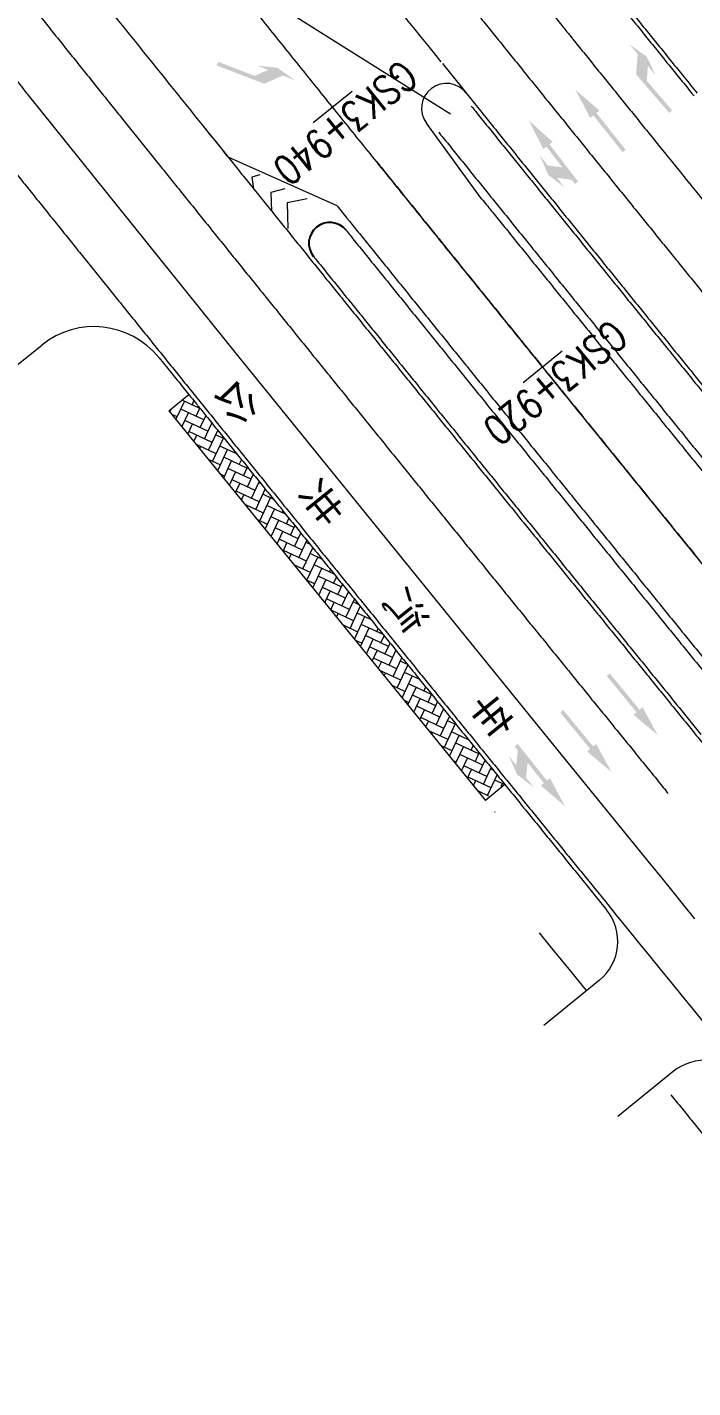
# Model space of a CAD drawing. Header units: millimetres. Extents: x 523446 to 528898, y 388189 to 392165.
# Drawn here: x 524147 to 524186.9, y 390729.9 to 390811.4 of the extents above; entities that cross this region are included whole.
import ezdxf
from ezdxf.enums import TextEntityAlignment as Align

# ---------------------------------------------------------------- set-up
doc = ezdxf.new("R2010")
doc.units = ezdxf.units.MM
for name, pattern in [('ACAD_ISO03W100', [30, 12, -18]), ('ACAD_ISO04W100', [30, 24, -3, 0, -3]), ('白色虚线3米', [6, 3, -3])]:
    doc.linetypes.add(name, pattern=pattern)
for name, color, linetype in [('000-scy-公交站台', 7, 'Continuous'), ('000-scy-护栏', 160, 'ACAD_ISO03W100'), ('000-scy-箭头', 7, 'Continuous'), ('000-scy-道路标线', 122, '白色虚线3米'), ('GSS-标注路线桩号', 7, 'Continuous'), ('MEDS道路平面中线-GSS', 7, 'Continuous'), ('侧分带与渠化岛', 3, 'Continuous'), ('车行道边线', 5, 'ACAD_ISO04W100')]:
    doc.layers.add(name, color=color, linetype=linetype)
doc.layers.add('000-scy-车道标线(实)', color=7, linetype='Continuous', lineweight=40)
doc.layers.add('人行横道', color=7, linetype='Continuous', lineweight=30)
doc.styles.add('MEDS', font='TXT_S.SHX', dxfattribs={"width": 0.75, "bigfont": 'hztxt.shx'})
doc.styles.add('公司字体2', font='simhei.ttf', dxfattribs={"width": 0.8})

msp = doc.modelspace()

# ---------------------------------------------------------------- hatches: boundary and pattern name
at = {"layer": '000-scy-公交站台', "linetype": 'ByBlock', "lineweight": 0}
h = msp.add_hatch(dxfattribs=at)
h.set_pattern_fill('AR-HBONE', color=256, scale=0.005, angle=20, style=0)
h.set_pattern_definition([(65, (82.85703, 32.6748), (-0.24571427885, 0.67509443278), [1.524, -0.508]), (155, (83.0717, 33.1352), (-0.24571427885, 0.67509443278), [1.524, -0.508])])
edge = h.paths.add_edge_path()
edge.add_arc((518663.937, 386351.527), 7061.499, 38.9295389, 38.9360554, ccw=False)
edge.add_arc((518501.718, 386217.772), 7271.74, 38.9380053, 38.9462251, ccw=False)
edge.add_arc((518329.439, 386075.848), 7494.94, 38.9462263, 38.9542008, ccw=False)
edge.add_arc((518146.153, 385924.985), 7732.319, 38.9542019, 38.9619311, ccw=False)
edge.add_arc((517950.763, 385764.294), 7985.29, 38.9619322, 38.9694159, ccw=False)
edge.add_arc((517742.052, 385592.784), 8255.423, 38.969417, 38.9766554, ccw=False)
edge.add_arc((517518.718, 385409.399), 8544.393, 38.9766564, 38.9836494, ccw=False)
edge.add_arc((517278.992, 385212.702), 8854.48, 38.9836504, 38.9903981, ccw=False)
edge.add_arc((517021.129, 385001.277), 9187.931, 38.990399, 38.9969013, ccw=False)
edge.add_arc((516742.912, 384773.323), 9547.602, 38.9969022, 39.0031591, ccw=False)
edge.add_arc((516441.957, 384526.904), 9936.565, 39.0031601, 39.0091716, ccw=False)
edge.add_arc((516115.266, 384259.585), 10358.681, 39.0091725, 39.0149386, ccw=False)
edge.add_arc((515759.484, 383968.64), 10818.274, 39.0149395, 39.0204602, ccw=False)
edge.add_arc((515370.473, 383650.712), 11320.671, 39.0204611, 39.0257365, ccw=False)
edge.add_arc((514943.491, 383301.948), 11871.984, 39.0257372, 39.0307673, ccw=False)
edge.add_arc((514472.523, 382917.463), 12479.961, 39.030768, 39.0355527, ccw=False)
edge.add_arc((513950.617, 382491.612), 13153.555, 39.0355534, 39.0400927, ccw=False)
edge.add_arc((513368.836, 382017.137), 13904.283, 39.0400934, 39.0443873, ccw=False)
edge.add_arc((512716.575, 381485.426), 14745.803, 39.044388, 39.0484365, ccw=False)
edge.add_arc((511979.893, 380885.157), 15696.076, 39.0484371, 39.0522403, ccw=False)
edge.add_arc((511141.544, 380202.325), 16777.318, 39.0522409, 39.0557987, ccw=False)
edge.add_arc((510178.785, 379418.462), 18018.826, 39.0557993, 39.0591117, ccw=False)
edge.add_arc((509061.92, 378509.45), 19458.855, 39.0591122, 39.0621793, ccw=False)
edge.add_arc((507750.586, 377442.511), 21149.404, 39.0621798, 39.0650015, ccw=False)
edge.add_arc((506189.452, 376172.711), 23161.747, 39.0650019, 39.0675783, ccw=False)
edge.add_arc((504299.215, 374635.649), 25598.046, 39.0675787, 39.0699097, ccw=False)
edge.add_arc((501963.971, 372737.201), 28607.608, 39.06991, 39.0719957, ccw=False)
edge.add_arc((499005.808, 370332.884), 32419.624, 39.071996, 39.0738362, ccw=False)
edge.add_arc((495136.796, 367188.873), 37405.008, 39.0738365, 39.0754314, ccw=False)
edge.add_line((524156.709, 390789.345), (524155.546, 390788.397))
edge.add_arc((518661.569, 386349.614), 7063.043, 38.929537, 38.9359968, ccw=False)
edge.add_arc((518499.349, 386215.858), 7273.285, 38.9380035, 38.9462234, ccw=False)
edge.add_arc((518327.069, 386073.933), 7496.486, 38.9462246, 38.9541991, ccw=False)
edge.add_arc((518143.782, 385923.069), 7733.867, 38.9542004, 38.9619295, ccw=False)
edge.add_arc((517948.392, 385762.376), 7986.839, 38.9619307, 38.9694144, ccw=False)
edge.add_arc((517739.68, 385590.865), 8256.974, 38.9694156, 38.976654, ccw=False)
edge.add_arc((517516.344, 385407.479), 8545.946, 38.9766551, 38.9836481, ccw=False)
edge.add_arc((517276.617, 385210.781), 8856.034, 38.9836492, 38.9903969, ccw=False)
edge.add_arc((517018.753, 384999.354), 9189.488, 38.9903979, 38.9969002, ccw=False)
edge.add_arc((516740.535, 384771.398), 9549.161, 38.9969012, 39.0031581, ccw=False)
edge.add_arc((516439.578, 384524.977), 9938.126, 39.0031591, 39.0091706, ccw=False)
edge.add_arc((516112.885, 384257.656), 10360.245, 39.0091716, 39.0149377, ccw=False)
edge.add_arc((515757.101, 383966.71), 10819.841, 39.0149386, 39.0204594, ccw=False)
edge.add_arc((515368.088, 383648.779), 11322.241, 39.0204603, 39.0257357, ccw=False)
edge.add_arc((514941.104, 383300.013), 11873.557, 39.0257366, 39.0307666, ccw=False)
edge.add_arc((514470.132, 382915.525), 12481.538, 39.0307674, 39.0355521, ccw=False)
edge.add_arc((513948.224, 382489.671), 13155.137, 39.0355529, 39.0400922, ccw=False)
edge.add_arc((513366.439, 382015.193), 13905.869, 39.0400929, 39.0443868, ccw=False)
edge.add_arc((512714.175, 381483.479), 14747.394, 39.0443875, 39.0484361, ccw=False)
edge.add_arc((511977.488, 380883.206), 15697.673, 39.0484367, 39.0522399, ccw=False)
edge.add_arc((511139.134, 380200.37), 16778.922, 39.0522405, 39.0557984, ccw=False)
edge.add_arc((510176.369, 379416.501), 18020.437, 39.055799, 39.0591114, ccw=False)
edge.add_arc((509059.498, 378507.484), 19460.476, 39.059112, 39.0621791, ccw=False)
edge.add_arc((507748.155, 377440.538), 21151.034, 39.0621796, 39.0650013, ccw=False)
edge.add_arc((506187.012, 376170.73), 23163.39, 39.0650017, 39.0675781, ccw=False)
edge.add_arc((504296.763, 374633.659), 25599.704, 39.0675785, 39.0699095, ccw=False)
edge.add_arc((501961.505, 372735.199), 28609.285, 39.0699099, 39.0719955, ccw=False)
edge.add_arc((499003.737, 370331.203), 32420.791, 39.0720638, 39.0738361, ccw=False)
edge.add_line((524173.742, 390765.941), (524173.767, 390765.911))
edge.add_arc((495134.288, 367186.836), 37406.739, 39.0738364, 39.0754313, ccw=False)
edge.add_line((524174.414, 390765.11), (524175.581, 390766.056))
at = {"layer": '000-scy-箭头', "linetype": 'ByBlock', "lineweight": 0, "ltscale": 0.05}
for points in [[(524184.113, 390809.587), (524183.062, 390810.333), (524183.571, 390809.739), (524183.477, 390808.528), (524185.459, 390806.214), (524185.637, 390806.366), (524184.113, 390808.146), (524184.181, 390809.027), (524184.638, 390808.493)], [(524181.284, 390806.359), (524181.1, 390806.213), (524182.851, 390804.012), (524182.668, 390803.866), (524180.917, 390806.067), (524180.733, 390805.921), (524179.841, 390807.607)], [(524177.063, 390805.759), (524178.482, 390804.483), (524178.295, 390804.341), (524180.004, 390802.107), (524179.818, 390801.965), (524179.628, 390802.213), (524178.752, 390802.33), (524179.179, 390801.771), (524178.219, 390802.512), (524177.708, 390803.695), (524178.182, 390803.074), (524179.058, 390802.958), (524178.109, 390804.199), (524177.923, 390804.056)]]:
    msp.add_hatch(color=256, dxfattribs=at).paths.add_polyline_path(points)
at = {"layer": '000-scy-箭头', "linetype": 'ByBlock', "lineweight": 0}
for points in [[(524162.005, 390808.918), (524163.059, 390808.178), (524162.33, 390808.458), (524161.22, 390807.965), (524158.376, 390809.06), (524158.46, 390809.278), (524160.648, 390808.436), (524161.455, 390808.795), (524160.799, 390809.048)], [(524183.32, 390770.184), (524183.501, 390770.333), (524181.72, 390772.509), (524181.901, 390772.657), (524183.683, 390770.481), (524183.864, 390770.63), (524184.78, 390768.956)], [(524180.54, 390767.989), (524180.722, 390768.138), (524178.94, 390770.314), (524179.122, 390770.463), (524180.903, 390768.286), (524181.085, 390768.435), (524182, 390766.761)], [(524179.219, 390764.703), (524178.324, 390766.387), (524178.14, 390766.241), (524176.385, 390768.439), (524176.202, 390768.293), (524176.397, 390768.048), (524176.299, 390767.17), (524175.86, 390767.719), (524176.347, 390766.609), (524177.371, 390765.827), (524176.884, 390766.437), (524176.982, 390767.316), (524177.957, 390766.095), (524177.774, 390765.949)]]:
    msp.add_hatch(color=4, dxfattribs=at).paths.add_polyline_path(points)

# ---------------------------------------------------------------- linework, layer by layer
at = {"layer": '000-scy-公交站台', "color": 4, "linetype": 'ByBlock', "lineweight": 0}
msp.add_lwpolyline([(524159.627, 390791.701), (524178.527, 390768.368)], dxfattribs=at)
at = {"layer": '000-scy-护栏', "linetype": 'ByBlock', "lineweight": 0, "ltscale": 0.2}
msp.add_lwpolyline([(524145.353, 390823.156), (524172.373, 390806.168)], dxfattribs=at)
at = {"layer": '000-scy-车道标线(实)', "color": 4, "linetype": 'ByBlock', "lineweight": 0, "flags": 128}
for points in [[(524191.568, 390752.319, 0.000001), (524192.224, 390751.511, 0.000001), (524192.88, 390750.703, 0.000001), (524193.536, 390749.895, 0.000001), (524194.192, 390749.087, 0.000001), (524194.848, 390748.28, 0.000001), (524195.504, 390747.472, 0.000001), (524196.16, 390746.664, 0.000002), (524196.816, 390745.856, 0.000002), (524197.472, 390745.048, 0.000002), (524198.128, 390744.241, 0.000002), (524198.784, 390743.433, 0.000002), (524199.44, 390742.625, 0.000002), (524200.096, 390741.817, 0.000002), (524200.751, 390741.009, 0.000002), (524201.407, 390740.202, 0.000002), (524202.063, 390739.394, 0.000002), (524202.719, 390738.586, 0.000002), (524203.375, 390737.778)], [(524165.587, 390800.646, -0.000073), (524166.749, 390799.206, -0.00004), (524167.403, 390798.395, -0.000039), (524168.057, 390797.585, -0.000038), (524168.711, 390796.775, -0.000037), (524169.365, 390795.965, -0.000036), (524170.02, 390795.155, -0.000035), (524170.674, 390794.346, -0.000034), (524171.329, 390793.536, -0.000033), (524171.983, 390792.727, -0.000032), (524172.638, 390791.917, -0.000031), (524173.293, 390791.108, -0.000029), (524173.948, 390790.299, -0.000028), (524174.603, 390789.49, -0.000027), (524175.258, 390788.681, -0.000026), (524175.914, 390787.872, -0.000025), (524176.569, 390787.063, -0.000024), (524177.224, 390786.254, -0.000023), (524177.88, 390785.445, -0.000022), (524178.535, 390784.637, -0.000021), (524179.191, 390783.828, -0.00002), (524179.846, 390783.019, -0.000019), (524180.502, 390782.211, -0.000018), (524181.158, 390781.403, -0.000017), (524181.814, 390780.594, -0.000016), (524182.469, 390779.786, -0.000014), (524183.125, 390778.978, -0.000013), (524183.781, 390778.17, -0.000012), (524184.437, 390777.361, -0.000011), (524185.093, 390776.553, -0.00001), (524185.749, 390775.745, -0.000009), (524186.405, 390774.937, -0.000008), (524187.061, 390774.129, -0.000007), (524187.717, 390773.321, -0.000006), (524188.373, 390772.513, -0.000005), (524189.029, 390771.705, -0.000004), (524189.685, 390770.897, -0.000003), (524190.341, 390770.09, -0.000002), (524190.997, 390769.282)], [(524157.533, 390805.465, -0.000012), (524157.683, 390805.279, -0.000051), (524158.336, 390804.467, -0.00005), (524158.989, 390803.655, -0.000049), (524159.643, 390802.843, -0.000048), (524160.296, 390802.032, -0.000047), (524160.95, 390801.22, -0.000046), (524161.603, 390800.409, -0.000044), (524162.257, 390799.598, -0.000043), (524162.911, 390798.787, -0.000042), (524163.565, 390797.976, -0.000041), (524164.219, 390797.165, -0.00004), (524164.873, 390796.354, -0.000039), (524165.528, 390795.544, -0.000038), (524166.182, 390794.733, -0.000037), (524166.837, 390793.923, -0.000036), (524167.492, 390793.113, -0.000035), (524168.147, 390792.303, -0.000034), (524168.801, 390791.493, -0.000033), (524169.456, 390790.683, -0.000032), (524170.111, 390789.873, -0.000031), (524170.767, 390789.064, -0.000029), (524171.422, 390788.254, -0.000028), (524172.077, 390787.445, -0.000027), (524172.733, 390786.635, -0.000026), (524173.388, 390785.826, -0.000025), (524174.044, 390785.017, -0.000024), (524174.699, 390784.208, -0.000023), (524175.355, 390783.399, -0.000022), (524176.01, 390782.59, -0.000021), (524176.666, 390781.781, -0.00002), (524177.322, 390780.973, -0.000019), (524177.978, 390780.164, -0.000018), (524178.634, 390779.355, -0.000017), (524179.29, 390778.547, -0.000016), (524179.946, 390777.738, -0.000014), (524180.601, 390776.93, -0.000013), (524181.257, 390776.122, -0.000012), (524181.913, 390775.313, -0.000011), (524182.57, 390774.505, -0.00001), (524183.226, 390773.697, -0.000009), (524183.882, 390772.889, -0.000008), (524184.538, 390772.081, -0.000007), (524185.194, 390771.273, -0.000006), (524185.85, 390770.465, -0.000005), (524186.506, 390769.657, -0.000004), (524187.162, 390768.849, -0.000003), (524187.818, 390768.041, -0.000002), (524188.474, 390767.233)], [(524174.231, 390801.082, -0.000033), (524174.811, 390800.364, -0.000036), (524175.464, 390799.555, -0.000035), (524176.118, 390798.746, -0.000034), (524176.772, 390797.937, -0.000033), (524177.426, 390797.128, -0.000032), (524178.081, 390796.32, -0.000031), (524178.735, 390795.511, -0.000029), (524179.389, 390794.702, -0.000028), (524180.044, 390793.894, -0.000027), (524180.699, 390793.086, -0.000026), (524181.353, 390792.277, -0.000025), (524182.008, 390791.469, -0.000024), (524182.663, 390790.661, -0.000023), (524183.318, 390789.852, -0.000022), (524183.973, 390789.044, -0.000021), (524184.628, 390788.236, -0.00002), (524185.284, 390787.428, -0.000019), (524185.939, 390786.62, -0.000018), (524186.594, 390785.812, -0.000017), (524187.25, 390785.004, -0.000016), (524187.905, 390784.196, -0.000014), (524188.561, 390783.388, -0.000013), (524189.217, 390782.58, -0.000012), (524189.872, 390781.773, -0.000011), (524190.528, 390780.965, -0.00001), (524191.184, 390780.157, -0.000009), (524191.84, 390779.349, 0.000007), (524193.429, 390777.392, -0.000007)], [(524154.736, 390792.197, -0.000042), (524155.392, 390791.384, -0.000041), (524156.047, 390790.572, -0.00004), (524156.702, 390789.76, -0.000039), (524157.358, 390788.948, -0.000038), (524158.013, 390788.137, -0.000037), (524158.669, 390787.325, -0.000036), (524159.325, 390786.514, -0.000035), (524159.98, 390785.703, -0.000034), (524160.636, 390784.892, -0.000033), (524161.292, 390784.081, -0.000032), (524161.948, 390783.27, -0.000031), (524162.604, 390782.459, -0.000029), (524163.26, 390781.649, -0.000028), (524163.916, 390780.838, -0.000027), (524164.572, 390780.028, -0.000026), (524165.228, 390779.218, -0.000025), (524165.885, 390778.408, -0.000024), (524166.541, 390777.598, -0.000023), (524167.197, 390776.788, -0.000022), (524167.853, 390775.979, -0.000021), (524168.51, 390775.169, -0.00002), (524169.166, 390774.36, -0.000019), (524169.822, 390773.55, -0.000018), (524170.479, 390772.741, -0.000017), (524171.135, 390771.932, -0.000016), (524171.791, 390771.123, -0.000014), (524172.448, 390770.314, -0.000013), (524173.104, 390769.505, -0.000012), (524173.761, 390768.697, -0.000011), (524174.417, 390767.888, -0.00001), (524175.073, 390767.079, -0.000009), (524175.73, 390766.271, -0.000008), (524176.386, 390765.463, -0.000007), (524177.042, 390764.654, -0.000006), (524177.699, 390763.846, -0.000005), (524178.355, 390763.038, -0.000004), (524179.011, 390762.23, -0.000003), (524179.667, 390761.422, -0.000002), (524180.323, 390760.614), (524180.979, 390759.806)]]:
    msp.add_lwpolyline(points, format="xyb", dxfattribs=at)
at = {"layer": '000-scy-车道标线(实)', "color": 4, "linetype": 'ByBlock', "lineweight": 0, "ltscale": 10}
for points in [[(524159.351, 390824.78, 0.000873), (524171.79, 390809.282)], [(524146.622, 390819.068, 0.000873), (524159.061, 390803.571)]]:
    msp.add_lwpolyline(points, format="xyb", dxfattribs=at)
at = {"layer": '000-scy-车道标线(实)', "color": 4, "linetype": 'ByBlock', "lineweight": 0, "ltscale": 0.5}
for points in [[(524181.596, 390813.849, -0.000042), (524182.247, 390813.042, -0.000041), (524182.899, 390812.234, -0.00004), (524183.551, 390811.426, -0.000039), (524184.203, 390810.619, -0.000038), (524184.855, 390809.811, -0.000037), (524185.507, 390809.004, -0.000036), (524186.16, 390808.196, -0.000035), (524186.812, 390807.389, -0.000007), (524186.939, 390807.233, -0.000007)], [(524171.883, 390809.168), (524174.726, 390805.641, -0.00004), (524175.379, 390804.832, -0.000039), (524176.032, 390804.023, -0.000038), (524176.686, 390803.215, -0.000037), (524177.339, 390802.406, -0.000036), (524177.992, 390801.597, -0.000035), (524178.646, 390800.789, -0.000034), (524179.3, 390799.98, -0.000033), (524179.954, 390799.172, -0.000032), (524180.607, 390798.364, -0.000031), (524181.262, 390797.555, -0.000029), (524181.916, 390796.747, -0.000028), (524182.57, 390795.939, -0.000027), (524183.224, 390795.131, -0.000026), (524183.879, 390794.323, -0.000025), (524184.534, 390793.515, -0.000024), (524185.188, 390792.707, -0.000023), (524185.843, 390791.899, -0.000022), (524186.498, 390791.091, -0.000021), (524187.153, 390790.283, -0.00002), (524187.808, 390789.475, -0.000019), (524188.463, 390788.667, -0.000018), (524189.119, 390787.859, -0.000017), (524189.774, 390787.052, -0.000016), (524190.429, 390786.244, -0.000014), (524191.085, 390785.436, -0.000013), (524191.74, 390784.628, -0.000012), (524192.396, 390783.821, -0.000011), (524193.051, 390783.013, -0.00001), (524193.707, 390782.205, -0.000009), (524194.363, 390781.397, -0.000026), (524196.52, 390778.74, -0.000007)], [(524173.305, 390807.405, 0.990446), (524170.931, 390805.604, 1.333144)]]:
    msp.add_lwpolyline(points, format="xyb", dxfattribs=at)
at = {"layer": '000-scy-车道标线(实)', "color": 4, "linetype": 'ByBlock', "lineweight": 0, "flags": 128}
for points in [[(524174.231, 390801.082), (524170.931, 390805.604)], [(524165.587, 390800.646), (524159.061, 390803.571)], [(524184.352, 390761.205), (524184.352, 390761.204), (524185.008, 390760.397), (524185.665, 390759.589), (524186.321, 390758.781), (524186.977, 390757.973)]]:
    msp.add_lwpolyline(points, dxfattribs=at)
at = {"layer": '000-scy-道路标线', "linetype": 'ByBlock', "lineweight": 0, "flags": 128}
for points in [[(524210.199, 390767.448, 0.000001), (524210.855, 390766.64, 0.000001), (524211.511, 390765.832, 0.000001), (524212.167, 390765.024, 0.000001), (524212.823, 390764.216, 0.000001), (524213.479, 390763.408, 0.000001), (524214.135, 390762.601, 0.000001), (524214.791, 390761.793, 0.000002), (524215.447, 390760.985, 0.000002), (524216.103, 390760.177, 0.000002), (524216.759, 390759.369, 0.000002), (524217.415, 390758.561, 0.000002), (524218.071, 390757.753, 0.000002), (524218.727, 390756.945, 0.000002), (524219.383, 390756.137, 0.000002), (524220.039, 390755.329, 0.000002), (524220.695, 390754.521, 0.000002), (524221.351, 390753.713, 0.000002)], [(524197.736, 390782.796, -0.000007), (524198.392, 390781.988, -0.000006), (524199.047, 390781.18, -0.000005), (524199.703, 390780.373, -0.000004), (524200.359, 390779.565, -0.000003), (524201.015, 390778.757, -0.000002), (524201.671, 390777.95)], [(524172.888, 390813.5, -0.000048), (524173.539, 390812.691, -0.000047), (524174.19, 390811.882, -0.000046), (524174.842, 390811.073, -0.000044), (524175.494, 390810.265, -0.000043), (524176.146, 390809.456, -0.000042), (524176.798, 390808.647, -0.000041), (524177.451, 390807.839, -0.00004), (524178.103, 390807.03, -0.000039), (524178.756, 390806.222, -0.000038), (524179.409, 390805.414, -0.000037), (524180.062, 390804.605, -0.000036), (524180.715, 390803.797, -0.000035), (524181.368, 390802.989, -0.000034), (524182.021, 390802.181, -0.000033), (524182.675, 390801.373, -0.000032), (524183.329, 390800.565, -0.000031), (524183.982, 390799.757, -0.000029), (524184.636, 390798.949, -0.000028), (524185.29, 390798.141, -0.000027), (524185.945, 390797.333, -0.000026), (524186.599, 390796.525, -0.000025), (524187.253, 390795.718, -0.000024), (524187.908, 390794.91, -0.000023), (524188.562, 390794.102, -0.000022), (524189.217, 390793.295, -0.000021), (524189.872, 390792.487, -0.00002), (524190.527, 390791.679, -0.000019), (524191.182, 390790.872, -0.000018), (524191.837, 390790.064, -0.000017)], [(524147.125, 390812.852, -0.000064), (524147.777, 390812.037, -0.000063), (524148.429, 390811.223, -0.000062), (524149.081, 390810.408, -0.00006), (524149.733, 390809.594, -0.000059), (524150.385, 390808.78, -0.000058), (524151.037, 390807.966, -0.000057), (524151.69, 390807.152, -0.000056), (524152.343, 390806.339, -0.000055), (524152.995, 390805.526, -0.000054), (524153.648, 390804.712, -0.000053), (524154.302, 390803.899, -0.000052), (524154.955, 390803.087, -0.000051), (524155.608, 390802.274, -0.00005), (524156.262, 390801.462, -0.000049), (524156.916, 390800.649, -0.000048), (524157.569, 390799.837, -0.000047), (524158.223, 390799.025, -0.000046), (524158.878, 390798.213, -0.000044), (524159.532, 390797.402, -0.000043), (524160.186, 390796.59, -0.000042), (524160.841, 390795.779, -0.000041), (524161.495, 390794.967, -0.00004), (524162.15, 390794.156, -0.000039), (524162.804, 390793.345, -0.000038), (524163.459, 390792.535, -0.000037), (524164.114, 390791.724, -0.000036), (524164.769, 390790.913, -0.000035), (524165.424, 390790.103, -0.000034), (524166.08, 390789.292, -0.000033), (524166.735, 390788.482, -0.000032), (524167.39, 390787.672, -0.000031), (524168.046, 390786.862, -0.000029), (524168.701, 390786.052, -0.000028), (524169.357, 390785.243, -0.000027), (524170.012, 390784.433, -0.000026), (524170.668, 390783.623, -0.000025), (524171.324, 390782.814, -0.000024), (524171.98, 390782.005, -0.000023), (524172.636, 390781.195, -0.000022), (524173.291, 390780.386, -0.000021), (524173.947, 390779.577, -0.00002), (524174.603, 390778.768, -0.000019), (524175.259, 390777.959, -0.000018), (524175.915, 390777.151, -0.000017), (524176.571, 390776.342, -0.000016), (524177.227, 390775.533, -0.000014), (524177.884, 390774.725, -0.000013), (524178.54, 390773.916, -0.000012), (524179.196, 390773.108, -0.000011), (524179.852, 390772.299, -0.00001), (524180.508, 390771.491, -0.000009), (524181.164, 390770.683, -0.000008), (524181.821, 390769.875, -0.000007), (524182.477, 390769.067, -0.000006), (524183.133, 390768.258, -0.000005), (524183.789, 390767.45, -0.000004), (524184.445, 390766.642, -0.000003), (524185.101, 390765.834, -0.000001), (524185.4, 390765.467, -0.000001)], [(524142.436, 390813.116, -0.000067), (524143.087, 390812.299, -0.000066), (524143.739, 390811.483, -0.000065), (524144.391, 390810.668, -0.000064), (524145.043, 390809.852, -0.000063), (524145.695, 390809.037, -0.000062), (524146.348, 390808.222, -0.00006), (524147, 390807.407, -0.000009), (524147.095, 390807.288, -0.000009)], [(524167.866, 390803.395, -0.00002), (524168.166, 390803.023, -0.000042), (524168.819, 390802.213, -0.000041), (524169.473, 390801.403, -0.00004), (524170.126, 390800.593, -0.000039), (524170.78, 390799.784, -0.000038), (524171.434, 390798.974, -0.000037), (524172.088, 390798.165, -0.000036), (524172.742, 390797.355, -0.000035), (524173.396, 390796.546, -0.000034), (524174.051, 390795.737, -0.000033), (524174.705, 390794.928, -0.000032), (524175.359, 390794.118, -0.000031), (524176.014, 390793.31, -0.000029), (524176.669, 390792.501, -0.000028), (524177.324, 390791.692, -0.000027), (524177.979, 390790.883, -0.000026), (524178.633, 390790.074, -0.000025), (524179.289, 390789.266, -0.000024), (524179.944, 390788.457, -0.000023), (524180.599, 390787.649, -0.000022), (524181.254, 390786.84, -0.000021), (524181.91, 390786.032, -0.00002), (524182.565, 390785.224, -0.000019), (524183.221, 390784.416, -0.000018), (524183.876, 390783.607, -0.000017), (524184.532, 390782.799, -0.000016), (524185.187, 390781.991, -0.000014), (524185.843, 390781.183, -0.000013), (524186.499, 390780.375, -0.000012), (524187.155, 390779.567, -0.000011), (524187.81, 390778.759, -0.00001), (524188.466, 390777.951, -0.000009), (524189.122, 390777.143, -0.000008), (524189.778, 390776.335, -0.000007), (524190.434, 390775.527, -0.000006), (524191.09, 390774.719, -0.000005), (524191.746, 390773.912, -0.000004), (524192.402, 390773.104, -0.000003), (524193.058, 390772.296, -0.000001), (524193.357, 390771.927, -0.000001)]]:
    msp.add_lwpolyline(points, format="xyb", dxfattribs=at)
at = {"layer": '000-scy-道路标线', "linetype": 'ByBlock', "lineweight": 0, "ltscale": 0.7, "flags": 128}
for points in [[(524160.321, 390834.803), (524179.115, 390811.35)], [(524147.095, 390807.288), (524159.627, 390791.701)], [(524178.527, 390768.368), (524184.352, 390761.205), (524184.352, 390761.204)]]:
    msp.add_lwpolyline(points, dxfattribs=at)
msp.add_lwpolyline([(524179.115, 390811.35, -0.000026), (524179.523, 390810.844, -0.000041), (524180.175, 390810.036, -0.00004), (524180.827, 390809.228, -0.000039), (524181.479, 390808.42, -0.000038), (524182.132, 390807.612, -0.000037), (524182.784, 390806.805, -0.000036), (524183.437, 390805.997, -0.000035), (524184.09, 390805.189, -0.000034), (524184.743, 390804.381, -0.000348), (524191.69, 390795.781)], format="xyb", dxfattribs=at)
at = {"layer": '000-scy-道路标线', "linetype": 'ByBlock', "lineweight": 0, "ltscale": 0.4, "flags": 128}
for points in [[(524143.266, 390806.471, -0.000033), (524143.615, 390806.035, -0.00006), (524144.268, 390805.219, -0.000059), (524144.921, 390804.404, -0.000058), (524145.575, 390803.589, -0.000057), (524146.228, 390802.774, -0.000056), (524146.882, 390801.959, -0.000055), (524147.536, 390801.144, -0.000054), (524148.19, 390800.33, -0.000053), (524148.844, 390799.516, -0.000052), (524149.498, 390798.702, -0.000051), (524150.153, 390797.888, -0.00005), (524150.807, 390797.075, -0.000049), (524151.462, 390796.261, -0.000048), (524152.117, 390795.448, -0.000047), (524152.771, 390794.635, -0.000046), (524153.426, 390793.822, -0.000044), (524154.081, 390793.009, -0.000043), (524154.736, 390792.197)], [(524180.979, 390759.806), (524181.636, 390758.998), (524182.292, 390758.19), (524182.948, 390757.382), (524183.604, 390756.575), (524184.26, 390755.767), (524184.916, 390754.959), (524185.572, 390754.151), (524186.228, 390753.343), (524186.884, 390752.536), (524187.54, 390751.728), (524188.196, 390750.92), (524188.851, 390750.112, 0.000001), (524189.507, 390749.304, 0.000001), (524190.163, 390748.497, 0), (524190.377, 390748.233, 0)]]:
    msp.add_lwpolyline(points, format="xyb", dxfattribs=at)
at = {"layer": 'GSS-标注路线桩号', "color": 7, "linetype": 'ByBlock', "lineweight": 0}
for p, q in [((524166.477, 390807.51), (524164.14, 390805.628)), ((524179.041, 390791.954), (524176.71, 390790.066))]:
    msp.add_line(p, q, dxfattribs=at)
at = {"layer": 'MEDS道路平面中线-GSS', "color": 6, "linetype": 'ByBlock', "lineweight": 0}
for points in [[(524199.738, 390764.071, -0.000001), (524200.811, 390762.749, -0.000001), (524201.885, 390761.427, -0.000002), (524202.958, 390760.105, -0.000002), (524204.031, 390758.783, -0.000002), (524205.105, 390757.461, -0.000002), (524206.178, 390756.139, -0.000002), (524207.252, 390754.817, -0.000003), (524208.325, 390753.495, -0.000003), (524209.399, 390752.173, -0.000003), (524210.472, 390750.851, -0.000003), (524211.545, 390749.529, -0.000003), (524212.619, 390748.207, -0.000004), (524213.692, 390746.885, -0.000004), (524214.765, 390745.563, -0.000004), (524215.839, 390744.241, -0.000004), (524216.912, 390742.919, -0.000005)], [(524193.297, 390772.002, -0.000003), (524192.223, 390773.324, -0.000006), (524191.15, 390774.646, -0.000009), (524190.076, 390775.968, -0.000011), (524189.003, 390777.29, -0.000014), (524187.93, 390778.612, -0.000017), (524186.857, 390779.934, -0.00002), (524185.783, 390781.256, -0.000023), (524184.711, 390782.579, -0.000026), (524183.638, 390783.901, -0.000029), (524182.565, 390785.224, -0.000032), (524181.493, 390786.546, -0.000034), (524180.42, 390787.869, -0.000037), (524179.348, 390789.192, -0.00004), (524178.276, 390790.516, -0.000043), (524177.205, 390791.839, -0.000046), (524176.133, 390793.162, -0.000049), (524175.062, 390794.486, -0.000052), (524173.991, 390795.81, -0.000054), (524172.92, 390797.134, -0.000057), (524171.85, 390798.459, -0.00006), (524170.78, 390799.784, -0.000063), (524169.71, 390801.109, -0.000066), (524168.641, 390802.434, -0.000069), (524167.572, 390803.759, -0.000072), (524166.504, 390805.085, -0.000075), (524165.436, 390806.412, -0.000077), (524164.368, 390807.738, -0.00008), (524163.3, 390809.065, -0.000083), (524162.234, 390810.392, -0.000086), (524161.167, 390811.72, -0.000089), (524160.101, 390813.048, -0.000092)]]:
    msp.add_lwpolyline(points, format="xyb", dxfattribs=at)
at = {"layer": '人行横道', "linetype": 'ByBlock', "lineweight": 0}
for p, q in [((524156.709, 390789.345), (524155.515, 390788.371)), ((524155.51, 390788.377), (524174.463, 390765.054)), ((524175.626, 390766.003), (524174.463, 390765.054)), ((524175.003, 390764.389), (524175.027, 390764.36))]:
    msp.add_line(p, q, dxfattribs=at)
at = {"layer": '人行横道', "color": 4, "linetype": 'ByBlock', "lineweight": 0}
for points in [[(524160.954, 390802.517), (524160.474, 390802.374), (524160.586, 390801.664)], [(524162.455, 390801.681), (524161.608, 390801.455), (524161.654, 390800.331)], [(524163.782, 390801.081), (524162.585, 390800.842), (524162.634, 390799.302)]]:
    msp.add_lwpolyline(points, dxfattribs=at)
at = {"layer": '侧分带与渠化岛', "color": 3, "linetype": 'Continuous', "lineweight": 0, "flags": 128}
for points in [[(524166.114, 390799.196, 0.000004), (524166.36, 390798.891, 0.00001), (524167.014, 390798.081, 0.00001), (524167.668, 390797.271, 0.00001), (524168.322, 390796.461, 0.000009), (524168.977, 390795.651, 0.000009), (524169.631, 390794.841, 0.000009), (524170.286, 390794.031, 0.000008), (524170.94, 390793.222, 0.000008), (524171.595, 390792.412, 0.000008), (524172.25, 390791.603, 0.000008), (524172.905, 390790.793, 0.000007), (524173.56, 390789.984, 0.000007), (524174.215, 390789.175, 0.000007), (524174.87, 390788.366, 0.000007), (524175.525, 390787.557, 0.000006), (524176.181, 390786.748, 0.000006), (524176.836, 390785.939, 0.000006), (524177.491, 390785.13, 0.000005), (524178.147, 390784.322, 0.000005), (524178.803, 390783.513, 0.000005), (524179.458, 390782.704, 0.000005), (524180.114, 390781.896, 0.000004), (524180.77, 390781.087, 0.000004), (524181.425, 390780.279, 0.000004), (524182.081, 390779.471, 0.000004), (524182.737, 390778.663, 0.000003), (524183.393, 390777.854, 0.000003), (524184.049, 390777.046, 0.000003), (524184.705, 390776.238, 0.000003), (524185.361, 390775.43, 0.000002), (524186.017, 390774.622, 0.000002), (524186.673, 390773.814, 0.000002), (524187.329, 390773.006, 0.000001), (524187.985, 390772.198, 0.000001), (524188.641, 390771.39)], [(524164.168, 390797.627, 0.000004), (524164.414, 390797.321, 0.00001), (524165.068, 390796.511, 0.00001), (524165.723, 390795.7, 0.00001), (524166.377, 390794.89, 0.000009), (524167.032, 390794.08, 0.000009), (524167.687, 390793.27, 0.000009), (524168.341, 390792.46, 0.000008), (524168.996, 390791.65, 0.000008), (524169.651, 390790.84, 0.000008), (524170.306, 390790.03, 0.000008), (524170.961, 390789.221, 0.000007), (524171.616, 390788.411, 0.000007), (524172.272, 390787.602, 0.000007), (524172.927, 390786.792, 0.000007), (524173.583, 390785.983, 0.000006), (524174.238, 390785.174, 0.000006), (524174.894, 390784.365, 0.000006), (524175.549, 390783.556, 0.000005), (524176.205, 390782.747, 0.000005), (524176.861, 390781.939, 0.000005), (524177.516, 390781.13, 0.000005), (524178.172, 390780.321, 0.000004), (524178.828, 390779.513, 0.000004), (524179.484, 390778.704, 0.000004), (524180.14, 390777.896, 0.000004), (524180.796, 390777.087, 0.000003), (524181.452, 390776.279, 0.000003), (524182.108, 390775.471, 0.000003), (524182.764, 390774.663, 0.000003), (524183.42, 390773.854, 0.000002), (524184.076, 390773.046, 0.000002), (524184.732, 390772.238, 0.000002), (524185.388, 390771.43, 0.000001), (524186.044, 390770.622, 0.000001), (524186.7, 390769.814), (524187.356, 390769.006)], [(524173.608, 390806.63, 0.000004), (524173.879, 390806.294, 0.00001), (524174.531, 390805.485, 0.00001), (524175.184, 390804.676, 0.00001), (524175.837, 390803.867, 0.00001), (524176.491, 390803.058, 0.000009), (524177.144, 390802.249, 0.000009), (524177.798, 390801.441, 0.000009), (524178.451, 390800.632, 0.000008), (524179.105, 390799.824, 0.000008), (524179.759, 390799.015, 0.000008), (524180.413, 390798.207, 0.000008), (524181.067, 390797.398, 0.000007), (524181.721, 390796.59, 0.000007), (524182.375, 390795.782, 0.000007), (524183.03, 390794.974, 0.000007), (524183.684, 390794.166, 0.000006), (524184.339, 390793.358, 0.000006), (524184.994, 390792.55, 0.000006), (524185.649, 390791.742, 0.000005), (524186.304, 390790.934, 0.000005), (524186.959, 390790.126, 0.000005), (524187.614, 390789.318, 0.000005), (524188.269, 390788.51, 0.000004), (524188.924, 390787.702, 0.000004), (524189.58, 390786.894, 0.000004), (524190.235, 390786.086, 0.000004), (524190.89, 390785.279, 0.000003), (524191.546, 390784.471, 0.000003), (524192.202, 390783.663, 0.000003), (524192.857, 390782.855, 0.000003), (524193.513, 390782.048, 0.000002), (524194.169, 390781.24, 0.000002), (524194.732, 390780.545, 0.000002)], [(524171.663, 390805.059, 0.000004), (524171.933, 390804.724, 0.00001), (524172.586, 390803.915, 0.00001), (524173.239, 390803.106, 0.00001), (524173.892, 390802.296, 0.00001), (524174.546, 390801.487, 0.000009), (524175.199, 390800.678, 0.000009), (524175.853, 390799.869, 0.000009), (524176.507, 390799.06, 0.000008), (524177.161, 390798.252, 0.000008), (524177.815, 390797.443, 0.000008), (524178.469, 390796.634, 0.000008), (524179.124, 390795.826, 0.000007), (524179.778, 390795.017, 0.000007), (524180.432, 390794.209, 0.000007), (524181.087, 390793.4, 0.000007), (524181.742, 390792.592, 0.000006), (524182.397, 390791.784, 0.000006), (524183.051, 390790.976, 0.000006), (524183.706, 390790.167, 0.000005), (524184.362, 390789.359, 0.000005), (524185.017, 390788.551, 0.000005), (524185.672, 390787.743, 0.000005), (524186.327, 390786.935, 0.000004), (524186.983, 390786.127, 0.000004), (524187.638, 390785.319, 0.000004), (524188.294, 390784.511, 0.000004), (524188.949, 390783.703, 0.000003), (524189.605, 390782.896, 0.000003), (524190.26, 390782.088, 0.000003), (524190.916, 390781.28, 0.000003), (524191.572, 390780.472, 0.000002), (524192.228, 390779.664, 0.000002), (524192.792, 390778.97, 0.000002)]]:
    msp.add_lwpolyline(points, format="xyb", dxfattribs=at)
at = {"layer": '侧分带与渠化岛', "color": 3, "linetype": 'Continuous', "lineweight": -3}
msp.add_arc((524165.141, 390798.411), 1.25, 38.89324, 218.89321, dxfattribs=at)
at = {"layer": '车行道边线', "color": 5, "linetype": 'Continuous', "lineweight": 0, "flags": 128}
for points in [[(524173.999, 390823.69, -0.000054), (524174.638, 390822.894, -0.000054), (524175.287, 390822.086, -0.000053), (524175.936, 390821.278, -0.000052), (524176.586, 390820.469, -0.000051), (524177.236, 390819.661, -0.00005), (524177.886, 390818.853, -0.000049), (524178.536, 390818.045, -0.000048), (524179.187, 390817.237, -0.000047), (524179.837, 390816.429, -0.000046), (524180.488, 390815.622, -0.000044), (524181.139, 390814.814, -0.000043), (524181.79, 390814.006, -0.000042), (524182.442, 390813.198, -0.000041), (524183.093, 390812.391, -0.00004), (524183.745, 390811.583, -0.000039), (524184.397, 390810.776, -0.000038), (524185.049, 390809.968, -0.000037), (524185.702, 390809.161, -0.000036), (524186.354, 390808.354, -0.000035), (524187.127, 390807.398)], [(524154.928, 390791.561), (524155.197, 390791.228, -0.000041), (524155.852, 390790.415, -0.00004), (524156.508, 390789.603, -0.000039), (524157.163, 390788.791, -0.000007), (524157.28, 390788.647, -0.000007)], [(524157.28, 390788.647, -0.000031), (524157.819, 390787.98, -0.000037), (524158.474, 390787.168, -0.000036), (524159.13, 390786.357, -0.000035), (524159.786, 390785.546, -0.000034), (524160.442, 390784.734, -0.000033), (524161.098, 390783.923, -0.000032), (524161.754, 390783.113, -0.000031), (524162.41, 390782.302, -0.000029), (524163.066, 390781.491, -0.000028), (524163.722, 390780.681, -0.000027), (524164.378, 390779.871, -0.000026), (524165.034, 390779.061, -0.000025), (524165.69, 390778.251, -0.000024), (524166.347, 390777.441, -0.000023), (524167.003, 390776.631, -0.000022), (524167.659, 390775.821, -0.000021), (524168.315, 390775.012, -0.00002), (524168.972, 390774.202, -0.000019), (524169.628, 390773.393, -0.000018), (524170.285, 390772.584, -0.000017), (524170.941, 390771.775, -0.000016), (524171.597, 390770.966, -0.000014), (524172.254, 390770.157, -0.000013), (524172.91, 390769.348, -0.000012), (524173.567, 390768.539, -0.000011), (524174.223, 390767.73, -0.00001), (524174.879, 390766.922, -0.000009), (524175.536, 390766.113, -0.000008), (524176.192, 390765.305, 0)], [(524176.192, 390765.305, -0.000007), (524176.848, 390764.497, -0.000006), (524177.505, 390763.688, -0.000005), (524178.161, 390762.88, -0.000004), (524178.817, 390762.072, -0.000003), (524179.473, 390761.264, -0.000002), (524180.129, 390760.456), (524180.785, 390759.648)], [(524181.278, 390754.292, 0.413651), (524181.711, 390758.508)], [(524189.919, 390748.391, 0.414214), (524185.698, 390748.82)], [(524185.552, 390747.433, 0.000001), (524186.208, 390746.625, 0.000001), (524186.864, 390745.818, 0.000001), (524187.52, 390745.01, 0.000001), (524188.176, 390744.202, 0.000001), (524188.832, 390743.394, 0.000001), (524189.488, 390742.586, 0.000001), (524190.144, 390741.779, 0.000002), (524190.8, 390740.971, 0.000002), (524191.456, 390740.163, 0.000002), (524192.111, 390739.355, 0.000002), (524192.767, 390738.548, 0.000001), (524193.263, 390737.938, 0.000001)]]:
    msp.add_lwpolyline(points, format="xyb", dxfattribs=at)
at = {"layer": '车行道边线', "color": 5, "linetype": 'Continuous', "lineweight": 0}
msp.add_lwpolyline([(524154.928, 390791.561, 0.413938), (524147.901, 390792.317)], format="xyb", dxfattribs=at)
msp.add_lwpolyline([(524145.987, 390790.777), (524147.901, 390792.317)], dxfattribs=at)
at = {"layer": '车行道边线', "color": 5, "linetype": 'Continuous', "lineweight": 0, "flags": 128}
for points in [[(524180.785, 390759.648), (524181.711, 390758.508)], [(524177.68, 390757.127), (524178.336, 390756.319), (524178.992, 390755.511), (524179.648, 390754.703), (524180.304, 390753.895), (524180.498, 390753.656)], [(524181.278, 390754.292), (524177.947, 390751.576)], [(524185.698, 390748.82), (524182.392, 390746.125)]]:
    msp.add_lwpolyline(points, dxfattribs=at)

# ---------------------------------------------------------------- texts
at = {"layer": '000-scy-公交站台', "linetype": 'ByBlock', "lineweight": 0, "style": '公司字体2', "width": 0.8}
for s, p in [('公', (524159.853, 390790.357)), ('共', (524164.894, 390784.372)), ('汽', (524169.949, 390777.919)), ('车', (524175.073, 390771.61))]:
    msp.add_text(s, height=2, rotation=218.85563, dxfattribs=at).set_placement(p)
at = {"layer": 'GSS-标注路线桩号', "color": 7, "linetype": 'ByBlock', "lineweight": 0, "style": 'MEDS', "width": 0.8}
for s, rotation, p in [('GSK3+940', 218.83813, (524166.077, 390805.615)), ('GSK3+920', 219.00212, (524178.647, 390790.058))]:
    msp.add_text(s, height=1.75, rotation=rotation, dxfattribs=at).set_placement(p, align=Align.MIDDLE)

doc.saveas('drawing.dxf')
